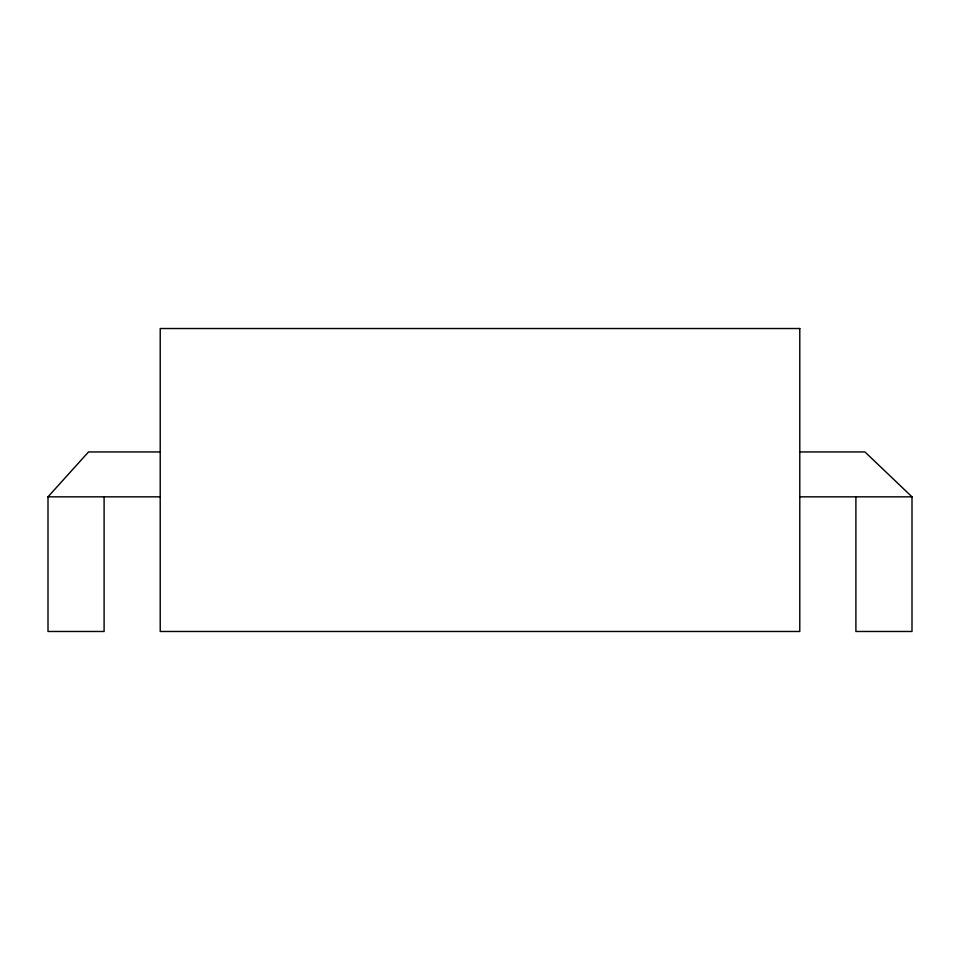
<?xml version="1.0" encoding="UTF-8"?>
<svg xmlns="http://www.w3.org/2000/svg" width="960" height="960" viewBox="0 0 960 960"><rect width="100%" height="100%" fill="white"/><g stroke="black" fill="none" stroke-linecap="round" stroke-linejoin="round"><path stroke-width="1.44" d="M104.1 496.836L104.1 631.476L48 631.476L48 496.836L88.524 451.944L160.212 451.944M799.788 451.944L864.924 451.944L912 496.836L912 631.476L855.9 631.476L855.9 496.836M48 496.836L160.212 496.836M799.788 496.836L912 496.836M799.788 328.524L160.212 328.524L160.212 631.476L799.788 631.476L799.788 328.524"/></g></svg>
